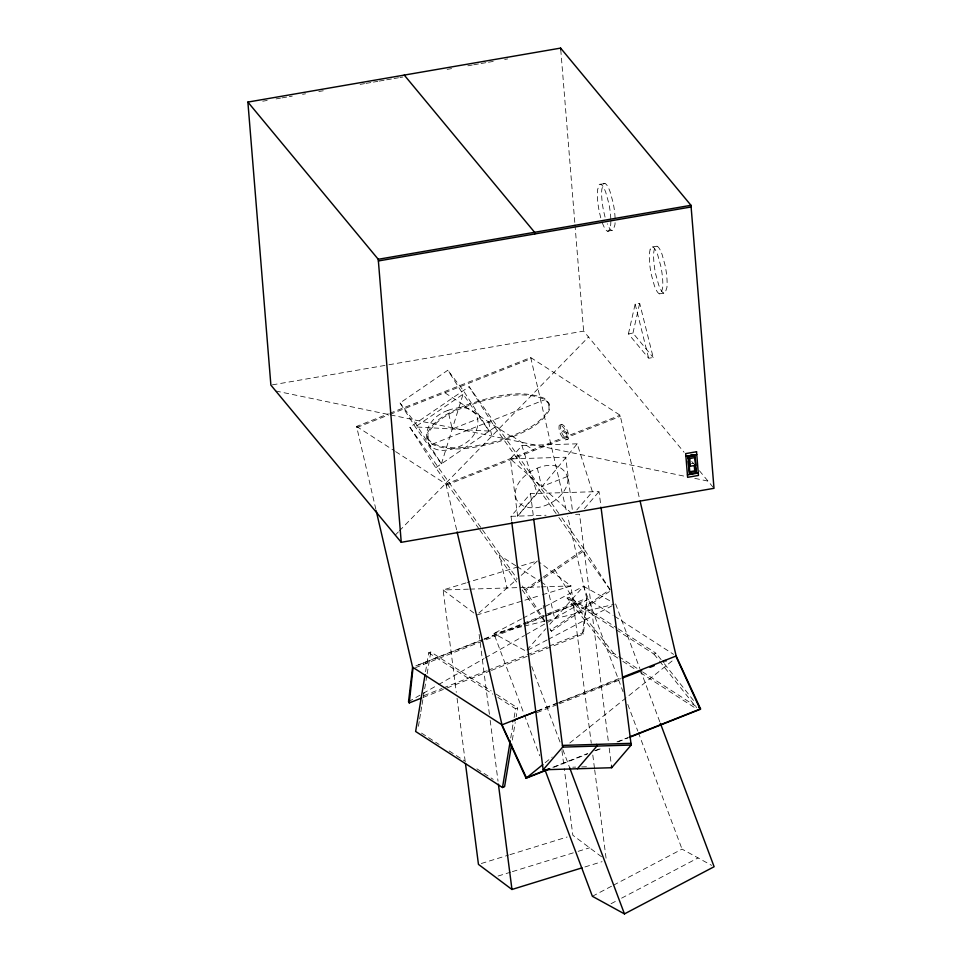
<?xml version="1.0" encoding="UTF-8"?>
<svg xmlns="http://www.w3.org/2000/svg" width="962" height="962" viewBox="0 0 962 962"><rect width="100%" height="100%" fill="white"/><g stroke="black" fill="none" stroke-linecap="round" stroke-linejoin="round"><path stroke-width="0.72" stroke-dasharray="4.81 3.61" d="M530.471 654.978L583.405 634.042L587.085 599.795L567.688 516.486M583.405 634.042L582.671 632.852L586.736 598.316L613.179 615.367M425.553 671.704L428.703 652.753L430.784 651.935L491.209 690.92M418.434 726.274L419.408 720.454M419.648 718.987L420.622 713.155M420.863 711.7L421.825 705.867M422.065 704.412L423.039 698.58M423.28 697.125L426.912 675.264M427.152 673.797L430.784 651.935M510.726 737.95L513.155 723.376M514.117 717.544L515.572 708.79L517.652 707.972L516.197 716.714M512.325 740.043L515.235 722.546M628.414 333.862L635.148 304.088L639.682 303.307L653.198 357.479L648.653 358.261L628.414 333.862L632.948 333.068L653.198 357.479M632.948 333.068L639.682 303.307M441.426 463.828L463.083 394.179L447.811 370.238L400.036 402.97L415.295 426.912L441.426 463.828L415.596 423.328L400.036 402.97M423.689 662.794L423.28 664.574M425.769 661.964L425.36 663.744M577.2 443.819L521.897 445.502L510.377 458.898L517.628 516.113L577.2 443.819L592.424 491.762L576.827 509.908M511.592 520.791L511.026 516.317L530.507 493.638L599.037 491.57L600.925 506.469M517.628 516.113L537.121 493.446L521.897 445.502M584.415 508.573L599.037 491.57M526.935 649.975L545.803 628.751M549.771 624.29L583.525 586.315L610.473 601.094M559.668 425.012L559.126 425.625C558.309 430.88 561.038 437.265 565.668 439.971L568.554 438.648C569.36 433.381 566.642 427.008 562.012 424.29L559.668 425.012L560.449 424.915C565.079 427.621 567.808 434.006 566.991 439.261L566.45 439.874M561.231 424.398L560.69 425.012C559.872 430.267 562.602 436.652 567.231 439.357L568.013 439.249M395.262 535.1L398.376 531.902M399.422 530.832L588.503 337.001M478.811 613.131L516.859 579.244M521.2 575.372L537.517 560.846L467.436 582.467M545.165 762.71L552.2 757.07M569.793 742.977L674.134 659.343M478.944 528.799L435.726 467.736L409.884 427.236L469.083 386.676L560.726 516.125M435.726 467.736L494.913 427.176L469.083 386.676M524.867 589.658L542.135 577.825M543.374 576.984L584.066 549.098M545.021 621.127L525.649 590.752L542.917 578.92M544.143 578.078L584.848 550.192L561.592 517.34M558.898 517.544L609.908 589.598L550.709 630.158L551.479 631.252L609.451 591.534M408.537 701.707L437.205 685.341M438.516 684.595L484.126 658.561M485.425 657.816L524.53 635.509M525.829 634.764L587.085 599.795L545.358 616.293M521.548 618.927L493.867 633.489L523.893 713.6M522.871 618.229L583.525 586.315L623.039 691.714M547.041 639.995L525.937 651.094L493.867 633.489L522.847 626.454M548.352 639.297L611.652 606M592.376 896.295L612.157 885.894M613.467 885.196L682.046 849.121L711.652 865.367M611.05 903.715L616.329 900.937M621.596 898.159L698.075 857.924M447.931 410.413C417.015 421.007 419.444 461.123 456.577 447.595C487.493 436.988 485.064 396.873 447.931 410.413L452.26 429.004L478.258 418.723M464.778 405.615C450.998 411.928 434.956 418.266 427.681 432.551L427.982 439.562L432.154 444.252C452.633 453.306 475.974 447.354 496.753 442.4C515.824 435.606 538.66 428.968 549.266 410.209L548.953 403.198L544.781 398.496C518.963 388.047 489.923 397.21 464.778 405.615L443.638 391.979L443.903 393.097M549.218 404.305L545.045 399.615C524.567 390.56 501.226 396.512 480.447 401.467C461.375 408.261 438.54 414.899 427.934 433.658L427.982 439.562M427.729 438.444L431.902 443.133C452.368 452.188 475.709 446.236 496.5 441.281C515.572 434.487 538.395 427.849 549.001 409.09L548.953 403.198M375.877 509.355L356.577 426.419L388.359 413.84M389.742 413.299L530.711 357.551L620.105 415.223L639.754 499.627M356.83 427.525L388.624 414.959M389.995 414.418L530.964 358.67M432.154 444.252L545.045 399.615M395.61 451.599L445.971 484.09L620.105 415.223M446.236 485.197L620.37 416.342M567.436 476.479L541.654 486.676L537.361 468.241M617.808 658.08L611.507 654.016L567.099 598.027L569.179 597.21L617.015 628.066M482.936 639.357L415.368 666.077L482.732 639.934M484.331 638.804L545.682 614.55M547.077 613.996L586.736 598.316M415.524 667.64L523.039 625.12M524.434 624.566L543.963 616.846M423.857 695.646L441.979 688.491M443.362 687.938L486.556 670.863M487.95 670.31L547.847 646.62M549.242 646.067L582.671 632.852M423.196 697.402L445.49 688.588M446.885 688.034L490.067 670.947M491.462 670.406L529.076 655.531M611.507 654.016L613.588 653.198L637.505 668.626M616.197 629.701L653.968 654.064L656.048 653.246L663.443 662.577M537.481 710.822L558.393 702.549M559.788 701.995L621.139 677.729M537.085 712.589L558.02 704.316M559.415 703.763L620.815 679.485M552.873 767.279L587.698 753.499M594.672 750.745L601.635 747.991M616.955 741.93L628.102 737.529M553.932 767.231L587.361 754.016M595.731 750.709L602.693 747.955M618.013 741.894L627.765 738.034M484.126 639.393L525.841 623.184M527.236 622.642L546.693 615.079M548.087 614.538L576.743 603.883M537.373 711.11L555.447 704.088M556.842 703.547L620.803 678.691M466.005 582.912L443.121 589.971L456.301 692.315M476.635 615.067L540.993 595.213M542.424 594.769L571.019 585.942L591.269 743.169M481.313 863.503L508.489 855.11M509.92 854.677L567.123 837.012M498.075 876.045L510.942 872.077M512.373 871.632L576.731 851.779M578.15 851.334L589.598 847.799M584.896 866.966L602.056 861.675M524.302 626.094L544.588 621.163M546.043 620.815L614.153 604.268M262.77 101.202L267.195 100.445M276.046 98.906L280.471 98.148M281.95 97.896L287.842 96.873M289.321 96.621L292.268 96.116M302.597 94.324L305.543 93.819M318.831 91.522L323.256 90.765M360.137 84.391L364.562 83.634M366.029 83.381L371.933 82.359M373.412 82.107L377.838 81.337M379.305 81.085L385.209 80.062M386.688 79.81L392.58 78.8M394.059 78.535L398.484 77.778M399.964 77.525L402.91 77.008M447.174 69.372L451.599 68.603M467.821 65.813L472.246 65.043M473.725 64.791L479.617 63.769M481.096 63.516L487 62.494M488.48 62.241L494.372 61.219M504.701 59.44L507.647 58.935M600.661 184.259L604.966 183.514M607.515 231.169L611.808 230.423M652.645 246.945L656.95 246.2M659.499 293.855L663.792 293.109M272.366 384.86L387.433 364.995M388.901 364.742L583.633 331.12L684.102 452.284M691.365 463.66L694.095 463.179M468.41 589.177L443.121 589.971L474.242 613.275M469.889 589.129L539.79 586.928M541.281 586.88L571.019 585.942L538.708 561.736M511.026 516.317L546.031 515.259M575.577 514.357L579.545 514.237L608.441 742.183M572.739 767.195L575.721 767.099M581.673 766.918L587.638 766.738M489.213 431.084L415.295 426.912L463.083 394.179L489.213 431.084L463.371 390.584L447.811 370.238M275.769 390.993L388.973 414.598M390.44 414.899L685.954 476.515M694.78 478.354L708.008 481.108M511.904 436.026L533.044 449.651L533.297 450.769M465.031 406.734L512.169 437.133M356.577 426.419L394.348 450.781M614.441 616.185L673.616 654.364M618.277 628.883L656.048 653.246M567.099 598.027L614.934 628.895M515.752 565.704L499.446 555.182L507.07 587.962M517.003 566.51L539.586 581.084M540.836 581.89L547.113 585.93L554.737 618.698M642.544 671.873L696.68 706.793M622.835 661.327L635.425 669.444M640.464 672.691L695.863 708.429M496.248 694.167L517.652 707.972M428.703 652.753L492.905 694.179M497.943 697.426L515.572 708.79M421.488 733.092L439.117 744.456M449.194 750.961L465.56 761.519M476.887 768.818L493.253 779.376M601.563 856.769L572.847 835.256L564.249 768.506M575.649 602.693L576.587 603.463M573.568 603.523L574.663 604.701M571.813 513.455L510.377 458.898L565.68 457.227L572.558 511.507M691.75 461.507L693.662 463.816M699.41 470.731L713.996 488.323M664.369 663.744L693.975 701.07M653.968 654.064L658.585 659.896M659.511 661.062L696.524 707.719M569.179 597.21L613.588 653.198M494.913 427.176L558.032 516.317M554.473 569.372L581.084 610.966L580.302 609.872M409.884 427.236L481.637 528.595M482.503 529.822L517.087 578.667M522.282 585.99L525.649 590.752M479.81 530.014L516.991 582.527M522.174 589.85L544.648 621.608M584.848 550.192L610.678 590.692M549.867 628.715L551.479 631.252M615.608 603.908L639.838 668.566M640.367 669.961L660.389 723.376M627.777 704.364L637.794 731.072M638.311 732.479L682.046 849.121M531.733 666.546L560.185 742.448M562.818 749.47L569.66 767.736M524.422 715.006L539.694 755.759M635.148 304.088L648.653 358.261M605.062 217.111L603.655 211.267A24.086 5.544 80.1 0 1 601.851 189.093L603.571 183.838A23.461 5.399 80.1 0 1 610.076 191.678L613.119 202.669A24.086 5.544 80.1 0 1 615.115 218.987M600.769 217.857L599.362 212.013A24.086 5.544 80.1 0 1 597.558 189.839L599.278 184.584A23.461 5.399 80.1 0 1 605.783 192.424L608.814 203.415A24.086 5.544 80.1 0 1 610.822 219.733M530.711 357.551L566.329 510.642M488.6 421.933L491.738 435.437M445.971 484.09L456.77 530.495M592.796 755.038L594.504 768.385M594.696 769.877L606.349 860.353M543.241 605.338L543.626 608.309M561.952 750.709L564.057 767.015M479.112 634.355L489.43 714.453M490.187 720.382L498.027 781.204M457.07 698.256L465.091 760.545M609.199 748.135L611.471 766.017M530.507 493.638L533.537 517.484M560.762 49.759L574.867 223.364M574.987 224.867L583.633 331.12M610.834 221.019A24.086 5.544 80.1 0 1 610.617 225.589L608.898 230.844A23.461 5.399 80.1 0 1 602.404 223.004M615.079 222.703A24.086 5.544 80.1 0 1 614.922 224.843L613.203 230.098A23.461 5.399 80.1 0 1 607.275 223.761M568.001 478.86C567.965 487.518 562.181 494.769 555.663 499.879A41.258 35.486 -57.2 0 1 535.762 507.78L529.316 507.695L523.713 506.168L519.324 503.318A15.188 13.059 -57.2 0 1 515.969 489.105C521.007 469.528 561.231 452.417 568.001 478.86M650.204 249.17L649.542 252.525A24.086 5.544 80.1 0 0 651.346 274.699L654.388 285.69A23.461 5.399 80.1 0 0 660.882 293.53L662.602 288.275A24.086 5.544 80.1 0 0 660.798 266.101L657.767 255.11A23.461 5.399 80.1 0 0 651.262 247.27L650.204 249.17M654.497 248.436L653.835 251.779A24.086 5.544 80.1 0 0 655.639 273.954L658.681 284.944A23.461 5.399 80.1 0 0 665.187 292.785L666.906 287.53A24.086 5.544 80.1 0 0 665.103 265.356L662.06 254.365A23.461 5.399 80.1 0 0 655.555 246.525L654.497 248.436M567.339 432.972L561.652 429.305L562.024 430.928L567.712 434.583L567.339 432.972"/><path stroke-width="1.44" d="M421.813 697.943L409.271 702.909L412.938 668.662L376.214 510.822M425.072 674.627L415.632 731.469L502.501 787.517L504.581 786.688L511.604 744.42M502.501 787.517L510.245 740.86M512.638 721.777L513.083 720.466M514.718 720.947L515.163 719.636L535.99 711.639M457.118 531.962L502.344 726.334L526.07 778.246L542.821 764.586M622.534 677.176L676.142 655.988L700.54 708.886L700.204 709.391L676.478 657.467L640.091 501.094M511.784 522.282L543.157 769.792L562.65 747.113L631.168 745.045L601.118 507.948M577.428 768.758L596.909 746.079L596.693 744.384M543.157 769.792L611.688 767.724L631.168 745.045M544.961 769.816L592.376 896.295L624.458 913.9L714.117 866.726L660.389 723.376M409.271 702.909L408.537 701.707L412.602 667.171L501.996 724.843L536.087 711.375M548.701 768.927L526.406 777.741L501.996 724.843M629.497 736.976L700.54 708.886M526.07 778.246L549.759 768.891M629.16 737.481L700.456 709.234L698.604 706.902M622.198 678.15L641.666 670.598M649.999 667.351L654.172 665.728M465.464 763.515L478.451 864.381L511.964 889.477L582.034 867.856M247.883 102.08L560.618 48.1L690.981 205.303L713.996 488.323L401.25 542.315L270.887 385.113L247.883 102.08L378.246 259.283L401.25 542.315M378.246 259.283L690.981 205.303M378.379 260.955L691.125 206.962M690.488 455.146L694.756 454.834L696.26 473.376L695.261 464.454M685.906 456.361L696.765 454.485M694.744 465.115L695.261 471.524L689.802 472.462L688.551 457.094L694.011 456.144L695.201 457.575L695.827 465.259L690.355 466.209L688.636 464.129M688.551 457.094L689.73 458.525L695.201 457.575M695.261 471.524L694.72 470.875L689.261 471.813L689.802 472.462M695.959 473.003L689.357 474.146L687.854 455.603L688.083 458.453M687.421 474.903L698.28 473.027M562.433 745.418L630.952 743.337M665.055 660.365L665.993 661.122M662.974 661.195L663.912 661.952M404.256 75.096L534.607 232.299L534.752 233.958M569.66 767.736L624.458 913.9M498.4 784.162L511.964 889.477M611.471 766.017L611.688 767.724M533.718 518.963L562.65 747.113M694.311 465.74L694.72 470.875M689.73 458.525L690.355 466.209M688.323 461.315L689.02 469.865M560.618 48.1L560.762 49.759M696.548 451.743L685.69 453.619L687.614 477.32L698.472 475.444L696.548 451.743"/></g></svg>
